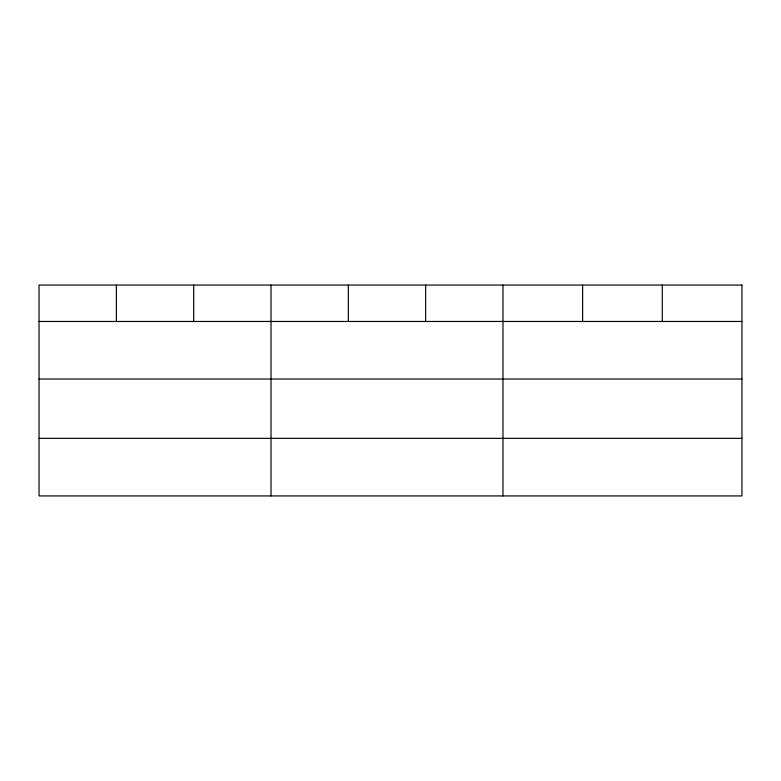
<?xml version="1.0" encoding="UTF-8"?>
<svg xmlns="http://www.w3.org/2000/svg" width="781" height="781" viewBox="0 0 781 781"><rect width="100%" height="100%" fill="white"/><g stroke="black" fill="none" stroke-linecap="round" stroke-linejoin="round"><path stroke-width="1.17" d="M39.05 321.46L741.95 321.46M39.05 379.029L741.95 379.029M39.05 438.346L741.95 438.346M662.288 285.075L662.288 321.46M582.626 285.075L582.626 321.46M502.964 285.075L502.964 495.925M425.645 285.075L425.645 321.46M348.326 285.075L348.326 321.46M271.007 285.075L271.007 495.925M193.688 285.075L193.688 321.46M116.369 285.075L116.369 321.46M741.95 285.075L39.05 285.075L39.05 495.925L741.95 495.925L741.95 285.075"/></g></svg>
